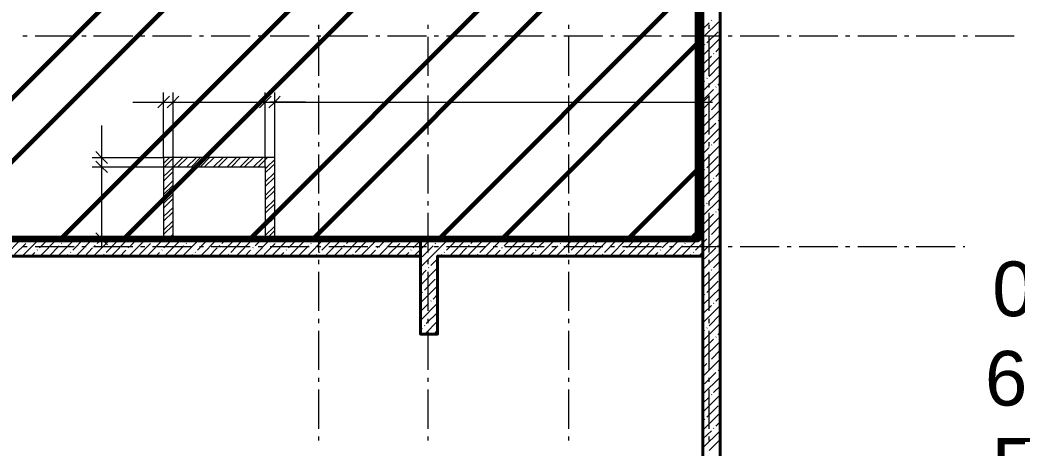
# Model space of a CAD drawing. Header units: millimetres. Extents: x -213911 to 415037, y -3642 to 107391.
# Drawn here: x -140128 to -127343, y 10472 to 15954 of the extents above; entities that cross this region are included whole.
import ezdxf

# ---------------------------------------------------------------- set-up
doc = ezdxf.new("R2010")
doc.units = ezdxf.units.MM
for name, color, linetype, lineweight in [('9.1 Стен подвал шпак', 160, 'Continuous', 90), ('9.3 клининг подвал', 190, 'Continuous', 60), ('Оси', 7, 'Continuous', 9)]:
    doc.layers.add(name, color=color, linetype=linetype, lineweight=lineweight)
doc.layers.add('PDF _Текст', color=7, linetype='Continuous')
doc.styles.get("Standard").update_dxf_attribs({"font": 'arial.ttf'})

msp = doc.modelspace()

# ---------------------------------------------------------------- linework, layer by layer
at = {"lineweight": 40}
for points in [[(-131151.5, 13151.8), (-131151.5, 16155.4), (-131371.8, 16155.4), (-131371.8, 13151.8), (-131371.8, 9301), (-131371.8, 8801.1), (-131371.8, 5365.4), (-134773.6, 5365.4), (-134773.6, 6369.4), (-134993.9, 6369.4), (-134993.9, 5365.4), (-136332.6, 5365.4), (-140945.9, 5365.4), (-140945.9, 5145.1), (-136332.6, 5145.1), (-131151.5, 5145.1), (-131151.5, 5365.4), (-131151.5, 8801.1), (-130867.7, 8801.1), (-130867.7, 9301), (-131151.5, 9301)], [(-134993.9, 12931.5), (-134993.9, 11931.7), (-134773.6, 11931.7), (-134773.6, 12931.5), (-131371.8, 12931.5), (-131371.8, 13151.8), (-134993.9, 13151.8)]]:
    msp.add_lwpolyline(points, close=True, dxfattribs=at)
at = {"lineweight": 18}
for points in [[(-138209.3, 14977.7), (-138285.5, 14901.4), (-138361.8, 14829.4)], [(-138090.7, 14977.7), (-138162.7, 14901.4), (-138238.9, 14829.4)], [(-136908.7, 14977.7), (-136985, 14901.4), (-137057, 14829.4)], [(-136790.1, 14977.7), (-136862.1, 14901.4), (-136938.4, 14829.4)], [(-131295.6, 14977.7), (-131371.8, 14901.4), (-131443.8, 14829.4)], [(-139005.7, 14117.7), (-139082, 14193.9), (-139154, 14270.2)], [(-139005.7, 13999.1), (-139082, 14075.3), (-139154, 14147.4)], [(-139005.7, 13075.6), (-139082, 13151.8), (-139154, 13228.1)]]:
    msp.add_lwpolyline(points, dxfattribs=at)
at = {"lineweight": 40}
for points in [[(-138285.5, 13151.8), (-145330.6, 13151.8)], [(-140945.9, 12931.5), (-134993.9, 12931.5), (-134993.9, 13151.8), (-136862.1, 13151.8)], [(-136985, 13151.8), (-138162.7, 13151.8)]]:
    msp.add_lwpolyline(points, dxfattribs=at)
at = {"layer": 'Оси', "lineweight": 9}
for points in [[(-136294.4, 15841.9), (-136294.4, 15892.7)], [(-134892.2, 15841.9), (-134892.2, 15892.7)], [(-133091.8, 15841.9), (-133091.8, 15892.7)], [(-131371.8, 15727.5), (-131151.5, 15947.8)], [(-131371.8, 15841.9), (-131291.3, 15918.1)], [(-131291.3, 15841.9), (-131291.3, 15892.7)], [(-131261.7, 15947.8), (-131257.4, 15952)], [(-140090.2, 15752.9), (-140035.1, 15752.9)], [(-139933.5, 15752.9), (-139433.6, 15752.9)], [(-139336.1, 15752.9), (-139281.1, 15752.9)], [(-139183.6, 15752.9), (-138679.5, 15752.9)], [(-138582.1, 15752.9), (-138527, 15752.9)], [(-138429.6, 15752.9), (-137929.7, 15752.9)], [(-137828, 15752.9), (-137772.9, 15752.9)], [(-137675.5, 15752.9), (-137175.6, 15752.9)], [(-137073.9, 15752.9), (-137023.1, 15752.9)], [(-136921.4, 15752.9), (-136421.5, 15752.9)], [(-136319.9, 15752.9), (-136269, 15752.9)], [(-136294.4, 15240.3), (-136294.4, 15740.2)], [(-136167.4, 15752.9), (-135667.5, 15752.9)], [(-135565.8, 15752.9), (-135515, 15752.9)], [(-135413.3, 15752.9), (-134913.4, 15752.9)], [(-134892.2, 15240.3), (-134892.2, 15740.2)], [(-134816, 15752.9), (-134760.9, 15752.9)], [(-134659.2, 15752.9), (-134159.3, 15752.9)], [(-134061.9, 15752.9), (-134006.8, 15752.9)], [(-133909.4, 15752.9), (-133405.3, 15752.9)], [(-133307.8, 15752.9), (-133252.7, 15752.9)], [(-133155.3, 15752.9), (-132655.4, 15752.9)], [(-133091.8, 15240.3), (-133091.8, 15740.2)], [(-132553.8, 15752.9), (-132502.9, 15752.9)], [(-132401.2, 15752.9), (-131901.4, 15752.9)], [(-131799.7, 15752.9), (-131748.8, 15752.9)], [(-131647.2, 15752.9), (-131147.3, 15752.9)], [(-131321, 15659.7), (-131176.9, 15803.8)], [(-131291.3, 15240.3), (-131291.3, 15740.2)], [(-131045.6, 15752.9), (-130994.8, 15752.9)], [(-130893.1, 15752.9), (-130393.2, 15752.9)], [(-130291.5, 15752.9), (-130240.7, 15752.9)], [(-130139, 15752.9), (-129639.1, 15752.9)], [(-129541.7, 15752.9), (-129486.6, 15752.9)], [(-129385, 15752.9), (-128885.1, 15752.9)], [(-128787.6, 15752.9), (-128732.6, 15752.9)], [(-128635.1, 15752.9), (-128135.2, 15752.9)], [(-128033.6, 15752.9), (-127978.5, 15752.9)], [(-127881.1, 15752.9), (-127381.2, 15752.9)], [(-131371.8, 15498.7), (-131151.5, 15719)], [(-131350.6, 15634.3), (-131346.4, 15638.5)], [(-131206.6, 15545.3), (-131151.5, 15604.7)], [(-131371.8, 15270), (-131151.5, 15490.3)], [(-131371.8, 15384.4), (-131261.7, 15490.3)], [(-131236.2, 15519.9), (-131232, 15524.2)], [(-131291.3, 15231.9), (-131151.5, 15375.9)], [(-131371.8, 15041.2), (-131151.5, 15261.5)], [(-136294.4, 15087.8), (-136294.4, 15138.7)], [(-134892.2, 15087.8), (-134892.2, 15138.7)], [(-133091.8, 15087.8), (-133091.8, 15138.7)], [(-131371.8, 15155.6), (-131350.6, 15176.8)], [(-131321, 15206.4), (-131316.7, 15210.7)], [(-131291.3, 15087.8), (-131291.3, 15138.7)], [(-131206.6, 15092.1), (-131202.4, 15096.3)], [(-131176.9, 15117.5), (-131151.5, 15147.1)], [(-139200.6, 14075.3), (-139082, 14075.3), (-138162.7, 14075.3), (-138162.7, 14901.4), (-138162.7, 15024.3)], [(-139200.6, 14193.9), (-139082, 14193.9), (-138285.5, 14193.9), (-138285.5, 14901.4), (-138285.5, 15024.3)], [(-136985, 14075.3), (-136985, 14901.4), (-136985, 15024.3)], [(-136862.1, 14193.9), (-136862.1, 14901.4), (-136862.1, 15024.3)], [(-136294.4, 14486.3), (-136294.4, 14986.1)], [(-134892.2, 14486.3), (-134892.2, 14986.1)], [(-133091.8, 14486.3), (-133091.8, 14986.1)], [(-131371.8, 14926.8), (-131236.2, 15062.4)], [(-131371.8, 14812.5), (-131151.5, 15032.7)], [(-131371.8, 15011.6), (-131371.8, 14901.4), (-131371.8, 14782.8)], [(-131291.3, 14486.3), (-131291.3, 14986.1)], [(-138679.5, 14901.4), (-138238.9, 14901.4), (-138226.2, 14901.4)], [(-138404.1, 14901.4), (-138162.7, 14901.4), (-136985, 14901.4), (-136862.1, 14901.4), (-131249, 14901.4)], [(-136468.1, 14901.4), (-136908.7, 14901.4), (-136925.7, 14901.4)], [(-131261.7, 14804), (-131151.5, 14918.4)], [(-131371.8, 14583.7), (-131151.5, 14804)], [(-131371.8, 14698.1), (-131321, 14748.9)], [(-131291.3, 14778.6), (-131287.1, 14782.8)], [(-139082, 14600.6), (-139082, 14155.8), (-139082, 14134.6)], [(-131350.6, 14490.5), (-131206.6, 14634.5)], [(-131176.9, 14664.2), (-131172.7, 14668.4)], [(-131371.8, 14354.9), (-131151.5, 14575.2)], [(-131236.2, 14376.1), (-131151.5, 14460.8)], [(-136294.4, 14333.7), (-136294.4, 14388.8)], [(-134892.2, 14333.7), (-134892.2, 14388.8)], [(-133091.8, 14333.7), (-133091.8, 14388.8)], [(-131371.8, 14130.4), (-131151.5, 14350.7)], [(-131371.8, 14240.5), (-131291.3, 14321)], [(-131291.3, 14333.7), (-131291.3, 14388.8)], [(-131261.7, 14350.7), (-131257.4, 14354.9)], [(-139082, 14312.6), (-139082, 14075.3), (-139082, 13033.2)], [(-138285.5, 14117.7), (-138209.3, 14193.9)], [(-138285.5, 14062.6), (-138272.8, 14075.3), (-138154.2, 14193.9)], [(-138158.4, 14075.3), (-138039.8, 14193.9)], [(-138103.4, 14075.3), (-137980.5, 14193.9)], [(-137989, 14075.3), (-137866.1, 14193.9)], [(-137929.7, 14075.3), (-137811.1, 14193.9)], [(-137815.3, 14075.3), (-137696.7, 14193.9)], [(-137760.2, 14075.3), (-137637.4, 14193.9)], [(-137645.8, 14075.3), (-137523, 14193.9)], [(-137586.5, 14075.3), (-137467.9, 14193.9)], [(-137472.1, 14075.3), (-137353.5, 14193.9)], [(-137417.1, 14075.3), (-137298.5, 14193.9)], [(-137302.7, 14075.3), (-137184.1, 14193.9)], [(-137247.6, 14075.3), (-137124.8, 14193.9)], [(-137133.2, 14075.3), (-137010.4, 14193.9)], [(-137073.9, 14075.3), (-136955.3, 14193.9)], [(-136294.4, 13732.2), (-136294.4, 14232.1)], [(-134892.2, 13732.2), (-134892.2, 14232.1)], [(-133091.8, 13732.2), (-133091.8, 14232.1)], [(-131321, 14062.6), (-131176.9, 14206.7)], [(-131291.3, 13732.2), (-131291.3, 14232.1)], [(-138285.5, 13948.2), (-138162.7, 14066.9)], [(-136985, 14049.9), (-136959.5, 14075.3), (-136862.1, 14168.5)], [(-136985, 13994.8), (-136904.5, 14075.3), (-136862.1, 14113.5)], [(-131371.8, 13901.6), (-131151.5, 14121.9)], [(-138285.5, 13888.9), (-138162.7, 14011.8)], [(-136985, 13880.5), (-136862.1, 13999.1)], [(-136985, 13821.2), (-136862.1, 13939.8)], [(-131350.6, 14033), (-131346.4, 14041.4)], [(-131206.6, 13948.2), (-131151.5, 14007.6)], [(-138285.5, 13774.6), (-138162.7, 13897.4)], [(-138285.5, 13719.5), (-138162.7, 13838.1)], [(-136985, 13706.8), (-136862.1, 13829.6)], [(-131371.8, 13672.9), (-131151.5, 13893.2)], [(-131371.8, 13787.3), (-131261.7, 13893.2)], [(-131236.2, 13922.8), (-131232, 13927.1)], [(-138285.5, 13605.1), (-138162.7, 13723.7)], [(-136985, 13651.7), (-136862.1, 13770.3)], [(-131291.3, 13634.8), (-131151.5, 13778.8)], [(-138285.5, 13545.8), (-138162.7, 13668.6)], [(-138285.5, 13435.6), (-138162.7, 13554.3)], [(-136985, 13537.3), (-136862.1, 13655.9)], [(-136985, 13478), (-136862.1, 13600.9)], [(-136294.4, 13579.7), (-136294.4, 13634.8)], [(-134892.2, 13579.7), (-134892.2, 13634.8)], [(-133091.8, 13579.7), (-133091.8, 13634.8)], [(-131371.8, 13444.1), (-131151.5, 13664.4)], [(-131371.8, 13558.5), (-131350.6, 13579.7)], [(-131321, 13605.1), (-131316.7, 13613.6)], [(-131291.3, 13579.7), (-131291.3, 13634.8)], [(-138285.5, 13376.3), (-138162.7, 13495)], [(-136985, 13363.6), (-136862.1, 13486.5)], [(-136985, 13308.6), (-136862.1, 13427.2)], [(-136294.4, 12978.1), (-136294.4, 13482.2)], [(-134892.2, 12978.1), (-134892.2, 13482.2)], [(-133091.8, 12978.1), (-133091.8, 13482.2)], [(-131371.8, 13329.7), (-131236.2, 13465.3)], [(-131371.8, 13215.4), (-131151.5, 13435.6)], [(-131291.3, 12978.1), (-131291.3, 13482.2)], [(-131206.6, 13495), (-131202.4, 13499.2)], [(-131176.9, 13520.4), (-131151.5, 13550)], [(-138285.5, 13262), (-138162.7, 13380.6)], [(-138285.5, 13206.9), (-138162.7, 13325.5)], [(-136985, 13194.2), (-136862.1, 13312.8)], [(-131261.7, 13206.9), (-131151.5, 13321.3)], [(-138222, 13151.8), (-138162.7, 13211.1)], [(-136968, 13151.8), (-136862.1, 13257.7)], [(-131422.6, 12931.5), (-131371.8, 12986.6), (-131202.4, 13151.8), (-131151.5, 13206.9)], [(-131291.3, 13177.2), (-131287.1, 13185.7)], [(-140327.4, 12931.5), (-140107.2, 13151.8)], [(-140196.1, 12952.7), (-140052.1, 13092.5)], [(-140098.7, 12931.5), (-139878.4, 13151.8)], [(-140090.2, 13054.4), (-140035.1, 13054.4)], [(-140022.4, 13122.2), (-140018.2, 13126.4)], [(-139992.8, 13151.8), (-139992.8, 13151.8)], [(-139933.5, 13054.4), (-139433.6, 13054.4)], [(-139878.4, 13037.4), (-139764, 13151.8)], [(-139869.9, 12931.5), (-139649.6, 13151.8)], [(-139755.5, 12931.5), (-139624.2, 13062.8)], [(-139641.2, 12931.5), (-139420.9, 13151.8)], [(-139594.6, 13092.5), (-139590.3, 13096.7)], [(-139564.9, 13122.2), (-139535.2, 13151.8)], [(-139450.5, 13007.8), (-139310.7, 13151.8)], [(-139412.4, 12931.5), (-139192.1, 13151.8)], [(-139336.1, 13054.4), (-139281.1, 13054.4)], [(-138976, 13151.8), (-139082, 13151.8), (-139200.6, 13151.8)], [(-139183.6, 12931.5), (-138963.3, 13151.8)], [(-139183.6, 13054.4), (-138679.5, 13054.4)], [(-139166.7, 13062.8), (-139162.4, 13071.3)], [(-139137, 13092.5), (-139077.7, 13151.8)], [(-139022.6, 12978.1), (-138882.8, 13122.2)], [(-138959.1, 12931.5), (-138738.8, 13151.8)], [(-138853.2, 13151.8), (-138853.2, 13151.8)], [(-138738.8, 13037.4), (-138734.6, 13041.7)], [(-138730.3, 12931.5), (-138510, 13151.8)], [(-138709.2, 13062.8), (-138624.4, 13151.8)], [(-138594.8, 12952.7), (-138455, 13092.5)], [(-138582.1, 13054.4), (-138527, 13054.4)], [(-138501.6, 12931.5), (-138281.3, 13151.8)], [(-138429.6, 13054.4), (-137929.7, 13054.4)], [(-138425.3, 13122.2), (-138421.1, 13126.4)], [(-138395.7, 13151.8), (-138395.7, 13151.8)], [(-138281.3, 13037.4), (-138166.9, 13151.8)], [(-138272.8, 12931.5), (-138052.5, 13151.8)], [(-138166.9, 13151.8), (-138162.7, 13156)], [(-138158.4, 12931.5), (-138027.1, 13062.8)], [(-138128.8, 13151.8), (-137027.3, 13151.8)], [(-138044.1, 12931.5), (-137823.8, 13151.8)], [(-137997.5, 13092.5), (-137993.2, 13096.7)], [(-137967.8, 13122.2), (-137938.1, 13151.8)], [(-137853.4, 13007.8), (-137713.6, 13151.8)], [(-137828, 13054.4), (-137772.9, 13054.4)], [(-137815.3, 12931.5), (-137595, 13151.8)], [(-137675.5, 13054.4), (-137175.6, 13054.4)], [(-137586.5, 12931.5), (-137366.2, 13151.8)], [(-137569.6, 13062.8), (-137565.3, 13071.3)], [(-137539.9, 13092.5), (-137480.6, 13151.8)], [(-137425.5, 12978.1), (-137285.7, 13122.2)], [(-137357.8, 12931.5), (-137137.5, 13151.8)], [(-137256.1, 13151.8), (-137251.9, 13151.8)], [(-137141.7, 13037.4), (-137137.5, 13041.7)], [(-137129, 12931.5), (-136912.9, 13151.8)], [(-137112.1, 13062.8), (-137023.1, 13151.8)], [(-137073.9, 13054.4), (-137023.1, 13054.4)], [(-136997.7, 12952.7), (-136857.9, 13092.5)], [(-136921.4, 13054.4), (-136421.5, 13054.4)], [(-136904.5, 12931.5), (-136684.2, 13151.8)], [(-136828.2, 13122.2), (-136824, 13126.4)], [(-136798.6, 13151.8), (-136798.6, 13151.8)], [(-136684.2, 13037.4), (-136569.8, 13151.8)], [(-136675.7, 12931.5), (-136455.4, 13151.8)], [(-136561.3, 12931.5), (-136430, 13062.8)], [(-136447, 12931.5), (-136226.7, 13151.8)], [(-136400.4, 13092.5), (-136396.1, 13096.7)], [(-136370.7, 13122.2), (-136341, 13151.8)], [(-136319.9, 13054.4), (-136269, 13054.4)], [(-136256.3, 13007.8), (-136112.3, 13151.8)], [(-136218.2, 12931.5), (-135997.9, 13151.8)], [(-136167.4, 13054.4), (-135667.5, 13054.4)], [(-135989.4, 12931.5), (-135769.1, 13151.8)], [(-135972.5, 13062.8), (-135968.2, 13071.3)], [(-135942.8, 13092.5), (-135883.5, 13151.8)], [(-135828.4, 12978.1), (-135684.4, 13122.2)], [(-135760.7, 12931.5), (-135540.4, 13151.8)], [(-135659, 13151.8), (-135654.8, 13151.8)], [(-135565.8, 13054.4), (-135515, 13054.4)], [(-135544.6, 13037.4), (-135540.4, 13041.7)], [(-135531.9, 12931.5), (-135311.6, 13151.8)], [(-135515, 13062.8), (-135426, 13151.8)], [(-135413.3, 13054.4), (-134913.4, 13054.4)], [(-135400.6, 12952.7), (-135256.5, 13092.5)], [(-135303.1, 12931.5), (-135082.8, 13151.8)], [(-135231.1, 13122.2), (-135226.9, 13126.4)], [(-135201.5, 13151.8), (-135197.2, 13151.8)], [(-135087.1, 13037.4), (-134993.9, 13130.6), (-134972.7, 13151.8)], [(-135078.6, 12931.5), (-134993.9, 13016.2), (-134858.3, 13151.8)], [(-134993.9, 12787.5), (-134849.8, 12931.5), (-134629.6, 13151.8)], [(-134972.7, 12923), (-134964.2, 12931.5), (-134828.7, 13062.8)], [(-134816, 13054.4), (-134760.9, 13054.4)], [(-134803.2, 13092.5), (-134794.8, 13096.7)], [(-134773.6, 13122.2), (-134743.9, 13151.8)], [(-134659.2, 13007.8), (-134515.2, 13151.8)], [(-134659.2, 13054.4), (-134159.3, 13054.4)], [(-134621.1, 12931.5), (-134400.8, 13151.8)], [(-134392.3, 12931.5), (-134172, 13151.8)], [(-134375.4, 13062.8), (-134366.9, 13071.3)], [(-134345.7, 13092.5), (-134286.4, 13151.8)], [(-134231.3, 12978.1), (-134087.3, 13122.2)], [(-134163.6, 12931.5), (-133943.3, 13151.8)], [(-134061.9, 13151.8), (-134057.7, 13151.8)], [(-134061.9, 13054.4), (-134006.8, 13054.4)], [(-133947.5, 13037.4), (-133939, 13041.7)], [(-133934.8, 12931.5), (-133714.5, 13151.8)], [(-133917.9, 13062.8), (-133828.9, 13151.8)], [(-133909.4, 13054.4), (-133405.3, 13054.4)], [(-133803.5, 12952.7), (-133659.4, 13092.5)], [(-133706, 12931.5), (-133485.7, 13151.8)], [(-133629.8, 13122.2), (-133625.5, 13126.4)], [(-133604.4, 13151.8), (-133600.1, 13151.8)], [(-133490, 13037.4), (-133371.4, 13151.8)], [(-133477.3, 12931.5), (-133257, 13151.8)], [(-133362.9, 12931.5), (-133231.6, 13062.8)], [(-133307.8, 13054.4), (-133252.7, 13054.4)], [(-133252.7, 12931.5), (-133032.5, 13151.8)], [(-133201.9, 13092.5), (-133197.7, 13096.7)], [(-133176.5, 13122.2), (-133142.6, 13151.8)], [(-133155.3, 13054.4), (-132655.4, 13054.4)], [(-133062.1, 13007.8), (-132918.1, 13151.8)], [(-133024, 12931.5), (-132803.7, 13151.8)], [(-132795.2, 12931.5), (-132574.9, 13151.8)], [(-132774, 13062.8), (-132769.8, 13071.3)], [(-132748.6, 13092.5), (-132689.3, 13151.8)], [(-132634.2, 12978.1), (-132490.2, 13122.2)], [(-132566.5, 12931.5), (-132346.2, 13151.8)], [(-132553.8, 13054.4), (-132502.9, 13054.4)], [(-132460.6, 13151.8), (-132460.6, 13151.8)], [(-132401.2, 13054.4), (-131901.4, 13054.4)], [(-132346.2, 13037.4), (-132341.9, 13041.7)], [(-132337.7, 12931.5), (-132117.4, 13151.8)], [(-132320.8, 13062.8), (-132231.8, 13151.8)], [(-132206.4, 12952.7), (-132062.3, 13092.5)], [(-132108.9, 12931.5), (-131888.6, 13151.8)], [(-132032.7, 13122.2), (-132028.4, 13126.4)], [(-132007.3, 13151.8), (-132003, 13151.8)], [(-131892.9, 13037.4), (-131774.3, 13151.8)], [(-131880.2, 12931.5), (-131659.9, 13151.8)], [(-131799.7, 13054.4), (-131748.8, 13054.4)], [(-131765.8, 12931.5), (-131634.5, 13062.8)], [(-131651.4, 12931.5), (-131431.1, 13151.8)], [(-131647.2, 13054.4), (-131147.3, 13054.4)], [(-131604.8, 13092.5), (-131600.6, 13096.7)], [(-131579.4, 13122.2), (-131545.5, 13151.8)], [(-131465, 13007.8), (-131371.8, 13101), (-131321, 13151.8)], [(-131176.9, 13062.8), (-131172.7, 13071.3)], [(-131045.6, 13054.4), (-130994.8, 13054.4)], [(-130893.1, 13054.4), (-130393.2, 13054.4)], [(-130291.5, 13054.4), (-130240.7, 13054.4)], [(-130139, 13054.4), (-129639.1, 13054.4)], [(-129541.7, 13054.4), (-129486.6, 13054.4)], [(-129385, 13054.4), (-128885.1, 13054.4)], [(-128787.6, 13054.4), (-128732.6, 13054.4)], [(-128635.1, 13054.4), (-128135.2, 13054.4)], [(-128033.6, 13054.4), (-127978.5, 13054.4)], [(-127881.1, 13054.4), (-127381.2, 13054.4)], [(-139984.3, 12931.5), (-139937.7, 12978.1)], [(-139908, 13007.8), (-139903.8, 13012)], [(-139526.8, 12931.5), (-139509.8, 12952.7)], [(-139480.2, 12978.1), (-139475.9, 12982.4)], [(-139298, 12931.5), (-139196.3, 13037.4)], [(-139052.3, 12952.7), (-139048.1, 12956.9)], [(-138844.7, 12931.5), (-138768.5, 13007.8)], [(-138387.2, 12931.5), (-138340.6, 12978.1)], [(-138310.9, 13007.8), (-138306.7, 13012)], [(-137027.3, 12931.5), (-138128.8, 12931.5)], [(-137929.7, 12931.5), (-137912.7, 12952.7)], [(-137883.1, 12978.1), (-137878.8, 12982.4)], [(-137700.9, 12931.5), (-137599.2, 13037.4)], [(-137455.2, 12952.7), (-137451, 12956.9)], [(-137243.4, 12931.5), (-137171.4, 13007.8)], [(-136790.1, 12931.5), (-136743.5, 12978.1)], [(-136713.8, 13007.8), (-136709.6, 13012)], [(-136332.6, 12931.5), (-136315.6, 12952.7)], [(-136286, 12978.1), (-136281.7, 12982.4)], [(-136103.8, 12931.5), (-135997.9, 13037.4)], [(-135858.1, 12952.7), (-135853.9, 12956.9)], [(-135646.3, 12931.5), (-135570, 13007.8)], [(-135193, 12931.5), (-135142.2, 12978.1)], [(-135116.7, 13007.8), (-135112.5, 13012)], [(-134735.5, 12931.5), (-134714.3, 12952.7)], [(-134688.9, 12978.1), (-134684.6, 12982.4)], [(-134506.7, 12931.5), (-134400.8, 13037.4)], [(-134261, 12952.7), (-134256.8, 12956.9)], [(-134049.2, 12931.5), (-133972.9, 13007.8)], [(-133591.7, 12931.5), (-133545.1, 12978.1)], [(-133519.6, 13007.8), (-133511.2, 13012)], [(-133138.4, 12931.5), (-133117.2, 12952.7)], [(-133091.8, 12978.1), (-133083.3, 12982.4)], [(-132909.6, 12931.5), (-132803.7, 13037.4)], [(-132659.7, 12952.7), (-132655.4, 12956.9)], [(-132452.1, 12931.5), (-132375.8, 13007.8)], [(-131994.6, 12931.5), (-131948, 12978.1)], [(-131918.3, 13007.8), (-131914.1, 13012)], [(-131537, 12931.5), (-131520.1, 12952.7)], [(-131490.4, 12978.1), (-131486.2, 12982.4)], [(-131371.8, 12757.8), (-131151.5, 12978.1)], [(-131350.6, 12893.4), (-131206.6, 13037.4)], [(-136294.4, 12825.6), (-136294.4, 12880.7)], [(-134892.2, 12825.6), (-134892.2, 12880.7)], [(-134858.3, 12808.7), (-134773.6, 12893.4)], [(-133091.8, 12825.6), (-133091.8, 12880.7)], [(-131291.3, 12825.6), (-131291.3, 12880.7)], [(-131236.2, 12779), (-131151.5, 12863.7)], [(-136294.4, 12228.3), (-136294.4, 12728.2)], [(-134993.9, 12558.7), (-134773.6, 12779)], [(-134993.9, 12673.1), (-134917.6, 12749.4)], [(-134892.2, 12228.3), (-134892.2, 12728.2)], [(-134888, 12779), (-134883.7, 12783.2)], [(-134773.6, 12664.6), (-134773.6, 12664.6)], [(-133091.8, 12228.3), (-133091.8, 12728.2)], [(-131371.8, 12529.1), (-131151.5, 12749.4)], [(-131371.8, 12643.4), (-131291.3, 12723.9)], [(-131291.3, 12228.3), (-131291.3, 12728.2)], [(-131261.7, 12749.4), (-131257.4, 12757.8)], [(-134993.9, 12330), (-134773.6, 12550.2)], [(-134943, 12495.2), (-134803.2, 12635)], [(-131321, 12465.5), (-131176.9, 12609.6)], [(-134972.7, 12465.5), (-134968.5, 12469.8)], [(-134828.7, 12380.8), (-134773.6, 12440.1)], [(-131371.8, 12304.5), (-131151.5, 12520.6)], [(-131350.6, 12435.9), (-131346.4, 12440.1)], [(-131206.6, 12351.1), (-131151.5, 12410.4)], [(-134993.9, 12105.4), (-134773.6, 12325.7)], [(-134993.9, 12219.8), (-134888, 12321.5)], [(-134858.3, 12351.1), (-134854.1, 12355.4)], [(-131371.8, 12075.8), (-131151.5, 12296.1)], [(-131371.8, 12190.2), (-131261.7, 12296.1)], [(-131236.2, 12321.5), (-131232, 12325.7)], [(-134917.6, 12067.3), (-134773.6, 12207.1)], [(-131291.3, 12037.7), (-131151.5, 12181.7)], [(-136294.4, 12071.5), (-136294.4, 12126.6)], [(-134943, 12037.7), (-134938.8, 12041.9)], [(-134934.6, 11931.7), (-134773.6, 12097)], [(-134892.2, 12071.5), (-134892.2, 12126.6)], [(-133091.8, 12071.5), (-133091.8, 12126.6)], [(-131371.8, 11847), (-131151.5, 12067.3)], [(-131291.3, 12071.5), (-131291.3, 12126.6)], [(-136294.4, 11474.2), (-136294.4, 11974.1)], [(-134993.9, 11991.1), (-134972.7, 12008)], [(-134892.2, 11474.2), (-134892.2, 11974.1)], [(-134803.2, 11952.9), (-134773.6, 11982.6)], [(-133091.8, 11474.2), (-133091.8, 11974.1)], [(-131371.8, 11961.4), (-131350.6, 11982.6)], [(-131321, 12008), (-131316.7, 12012.2)], [(-131291.3, 11474.2), (-131291.3, 11974.1)], [(-131206.6, 11893.6), (-131202.4, 11897.9)], [(-131176.9, 11923.3), (-131151.5, 11952.9)], [(-131371.8, 11732.6), (-131236.2, 11868.2)], [(-131371.8, 11618.3), (-131151.5, 11838.5)], [(-131261.7, 11609.8), (-131151.5, 11724.2)], [(-131371.8, 11389.5), (-131151.5, 11609.8)], [(-131371.8, 11503.9), (-131321, 11554.7)], [(-131291.3, 11580.1), (-131287.1, 11584.4)], [(-131371.8, 11160.7), (-131151.5, 11381)], [(-131350.6, 11296.3), (-131206.6, 11440.3)], [(-131176.9, 11465.7), (-131172.7, 11470)], [(-136294.4, 11321.7), (-136294.4, 11372.5)], [(-134892.2, 11321.7), (-134892.2, 11372.5)], [(-133091.8, 11321.7), (-133091.8, 11372.5)], [(-131291.3, 11321.7), (-131291.3, 11372.5)], [(-131236.2, 11181.9), (-131151.5, 11266.6)], [(-136294.4, 10720.1), (-136294.4, 11220)], [(-134892.2, 10720.1), (-134892.2, 11220)], [(-133091.8, 10720.1), (-133091.8, 11220)], [(-131371.8, 10932), (-131151.5, 11152.3)], [(-131291.3, 10720.1), (-131291.3, 11220)], [(-131261.7, 11152.3), (-131257.4, 11156.5)], [(-131371.8, 11046.3), (-131291.3, 11122.6)], [(-131321, 10868.4), (-131176.9, 11012.5)], [(-131371.8, 10703.2), (-131151.5, 10923.5)], [(-131350.6, 10838.8), (-131346.4, 10843)], [(-131206.6, 10754), (-131151.5, 10809.1)], [(-136294.4, 10567.6), (-136294.4, 10618.5)], [(-134892.2, 10567.6), (-134892.2, 10618.5)], [(-133091.8, 10567.6), (-133091.8, 10618.5)], [(-131371.8, 10474.4), (-131151.5, 10694.7)], [(-131371.8, 10588.8), (-131261.7, 10694.7)], [(-131291.3, 10567.6), (-131291.3, 10618.5)], [(-131236.2, 10724.4), (-131232, 10728.6)], [(-131291.3, 10440.5), (-131151.5, 10580.3)]]:
    msp.add_lwpolyline(points, dxfattribs=at)
msp.add_lwpolyline([(-138285.5, 14075.3), (-138285.5, 13151.8), (-138162.7, 13151.8), (-138162.7, 14075.3), (-136985, 14075.3), (-136985, 13151.8), (-136862.1, 13151.8), (-136862.1, 14075.3), (-136862.1, 14193.9), (-138285.5, 14193.9)], close=True, dxfattribs=at)

# ---------------------------------------------------------------- texts
at = {"layer": 'PDF _Текст', "color": 1, "insert": (-127693.2, 12646.9), "char_height": 202.52, "attachment_point": 4}
msp.add_mtext('В3', dxfattribs=at)
at = {"layer": 'PDF _Текст', "insert": (-127705.9, 10691), "char_height": 227.67, "attachment_point": 4}
msp.add_mtext('П-1', dxfattribs=at)

# ---------------------------------------------------------------- next in the draw order: texts
at = {"insert": (-127755, 11301), "char_height": 700, "attachment_point": 4, "bg_fill": 3, "box_fill_scale": 1.5, "bg_fill_color": 256, "bg_fill_transparency": 0}
msp.add_mtext('64,6', dxfattribs=at)

# ---------------------------------------------------------------- next in the draw order: texts
at = {"char_height": 700, "attachment_point": 4, "bg_fill": 3, "box_fill_scale": 1.5, "bg_fill_color": 256, "bg_fill_transparency": 0}
for s, insert in [('0.11', (-127661, 12505.9)), ('П-1', (-127670.4, 10251.8))]:
    msp.add_mtext(s, dxfattribs=dict(at, insert=insert))

# ---------------------------------------------------------------- next in the draw order: hatches: boundary and pattern name
at = {"layer": '9.3 клининг подвал'}
h = msp.add_hatch(dxfattribs=at)
h.set_pattern_fill('ANSI32', color=256, scale=180)
h.paths.add_polyline_path([(-106241.8, 18654.8), (-117862.1, 18654.8), (-117862.1, 22310.8), (-121873.9, 22310.8), (-121873.9, 19867.4), (-122365.3, 19867.4), (-122365.3, 20408.7), (-136044.5, 20408.7), (-136044.5, 16956), (-154955.5, 16956), (-154955.5, 13151.8), (-131431.1, 13151.8), (-131431.1, 16807.8), (-125995.1, 16807.8), (-125995.1, 16375.7), (-122644.9, 16375.7), (-122644.9, 16956), (-122365.3, 16956), (-122365.3, 17249.6), (-121873.9, 17249.6), (-121873.9, 16549.4), (-121873.9, 14698.1), (-120543.7, 14698.1), (-120543.7, 16549.4), (-117862.1, 16549.4), (-117862.1, 16574.8), (-109194.6, 16574.8), (-109194.6, 15854.6), (-106241.8, 15854.6), (-106241.8, 16574.8)])

# ---------------------------------------------------------------- next in the draw order: linework, layer by layer
at = {"layer": '9.1 Стен подвал шпак'}
msp.add_lwpolyline([(-154955.5, 13151.8), (-131431.1, 13151.8), (-131431.1, 16807.8), (-125995.1, 16807.8), (-125995.1, 16375.7), (-122644.9, 16375.7), (-122644.9, 16956), (-122365.3, 16956), (-122365.3, 17249.6), (-121873.9, 17249.6), (-121873.9, 16549.4)], dxfattribs=at)

doc.saveas('drawing.dxf')
